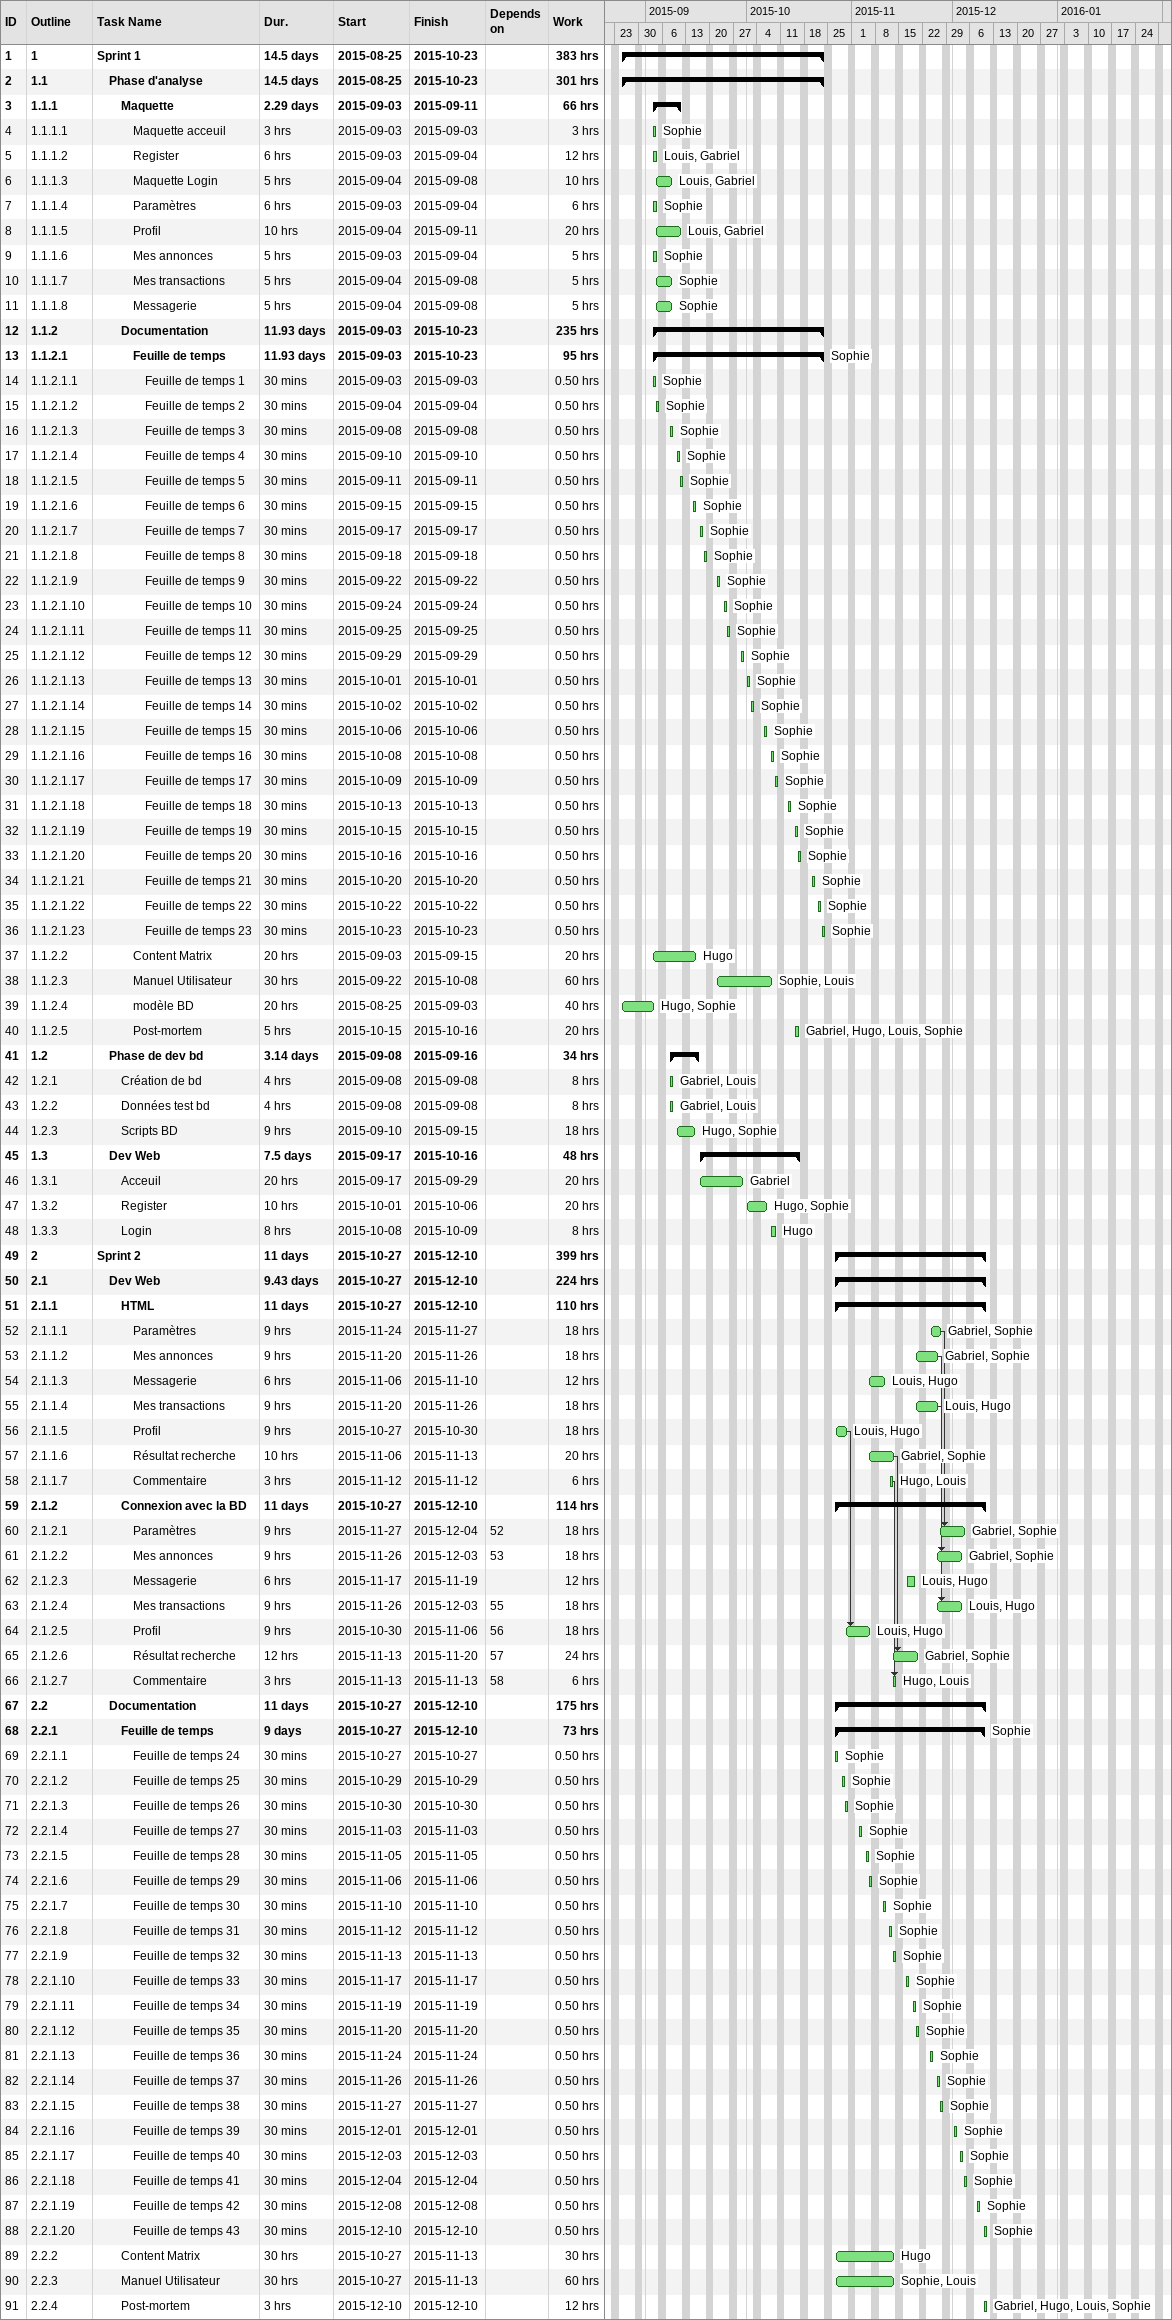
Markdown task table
| ID | WBS | Task | Duration | Start | Finish | Predecessors | Resources | Work (h) |
|---|---|---|---|---|---|---|---|---|
| 1 | 1 | **Sprint 1** | 14.5d | 2015-08-25 | 2015-10-23 |  |  | 383 |
| 2 | 1.1 | **Phase d'analyse** | 14.5d | 2015-08-25 | 2015-10-23 |  |  | 301 |
| 3 | 1.1.1 | **Maquette** | 2.29d | 2015-09-03 | 2015-09-11 |  |  | 66 |
| 4 | 1.1.1.1 | Maquette acceuil | 3h | 2015-09-03 | 2015-09-03 |  | Sophie | 3 |
| 5 | 1.1.1.2 | Register | 6h | 2015-09-03 | 2015-09-04 |  | Louis, Gabriel | 12 |
| 6 | 1.1.1.3 | Maquette Login | 5h | 2015-09-04 | 2015-09-08 |  | Louis, Gabriel | 10 |
| 7 | 1.1.1.4 | Paramètres | 6h | 2015-09-03 | 2015-09-04 |  | Sophie | 6 |
| 8 | 1.1.1.5 | Profil | 10h | 2015-09-04 | 2015-09-11 |  | Louis, Gabriel | 20 |
| 9 | 1.1.1.6 | Mes annonces | 5h | 2015-09-03 | 2015-09-04 |  | Sophie | 5 |
| 10 | 1.1.1.7 | Mes transactions | 5h | 2015-09-04 | 2015-09-08 |  | Sophie | 5 |
| 11 | 1.1.1.8 | Messagerie | 5h | 2015-09-04 | 2015-09-08 |  | Sophie | 5 |
| 12 | 1.1.2 | **Documentation** | 11.93d | 2015-09-03 | 2015-10-23 |  |  | 235 |
| 13 | 1.1.2.1 | **Feuille de temps** | 11.93d | 2015-09-03 | 2015-10-23 |  | Sophie | 95 |
| 14 | 1.1.2.1.1 | Feuille de temps 1 | 30min | 2015-09-03 | 2015-09-03 |  | Sophie | 0.50 |
| 15 | 1.1.2.1.2 | Feuille de temps 2 | 30min | 2015-09-04 | 2015-09-04 |  | Sophie | 0.50 |
| 16 | 1.1.2.1.3 | Feuille de temps 3 | 30min | 2015-09-08 | 2015-09-08 |  | Sophie | 0.50 |
| 17 | 1.1.2.1.4 | Feuille de temps 4 | 30min | 2015-09-10 | 2015-09-10 |  | Sophie | 0.50 |
| 18 | 1.1.2.1.5 | Feuille de temps 5 | 30min | 2015-09-11 | 2015-09-11 |  | Sophie | 0.50 |
| 19 | 1.1.2.1.6 | Feuille de temps 6 | 30min | 2015-09-15 | 2015-09-15 |  | Sophie | 0.50 |
| 20 | 1.1.2.1.7 | Feuille de temps 7 | 30min | 2015-09-17 | 2015-09-17 |  | Sophie | 0.50 |
| 21 | 1.1.2.1.8 | Feuille de temps 8 | 30min | 2015-09-18 | 2015-09-18 |  | Sophie | 0.50 |
| 22 | 1.1.2.1.9 | Feuille de temps 9 | 30min | 2015-09-22 | 2015-09-22 |  | Sophie | 0.50 |
| 23 | 1.1.2.1.10 | Feuille de temps 10 | 30min | 2015-09-24 | 2015-09-24 |  | Sophie | 0.50 |
| 24 | 1.1.2.1.11 | Feuille de temps 11 | 30min | 2015-09-25 | 2015-09-25 |  | Sophie | 0.50 |
| 25 | 1.1.2.1.12 | Feuille de temps 12 | 30min | 2015-09-29 | 2015-09-29 |  | Sophie | 0.50 |
| 26 | 1.1.2.1.13 | Feuille de temps 13 | 30min | 2015-10-01 | 2015-10-01 |  | Sophie | 0.50 |
| 27 | 1.1.2.1.14 | Feuille de temps 14 | 30min | 2015-10-02 | 2015-10-02 |  | Sophie | 0.50 |
| 28 | 1.1.2.1.15 | Feuille de temps 15 | 30min | 2015-10-06 | 2015-10-06 |  | Sophie | 0.50 |
| 29 | 1.1.2.1.16 | Feuille de temps 16 | 30min | 2015-10-08 | 2015-10-08 |  | Sophie | 0.50 |
| 30 | 1.1.2.1.17 | Feuille de temps 17 | 30min | 2015-10-09 | 2015-10-09 |  | Sophie | 0.50 |
| 31 | 1.1.2.1.18 | Feuille de temps 18 | 30min | 2015-10-13 | 2015-10-13 |  | Sophie | 0.50 |
| 32 | 1.1.2.1.19 | Feuille de temps 19 | 30min | 2015-10-15 | 2015-10-15 |  | Sophie | 0.50 |
| 33 | 1.1.2.1.20 | Feuille de temps 20 | 30min | 2015-10-16 | 2015-10-16 |  | Sophie | 0.50 |
| 34 | 1.1.2.1.21 | Feuille de temps 21 | 30min | 2015-10-20 | 2015-10-20 |  | Sophie | 0.50 |
| 35 | 1.1.2.1.22 | Feuille de temps 22 | 30min | 2015-10-22 | 2015-10-22 |  | Sophie | 0.50 |
| 36 | 1.1.2.1.23 | Feuille de temps 23 | 30min | 2015-10-23 | 2015-10-23 |  | Sophie | 0.50 |
| 37 | 1.1.2.2 | Content Matrix | 20h | 2015-09-03 | 2015-09-15 |  | Hugo | 20 |
| 38 | 1.1.2.3 | Manuel Utilisateur | 30h | 2015-09-22 | 2015-10-08 |  | Sophie, Louis | 60 |
| 39 | 1.1.2.4 | modèle BD | 20h | 2015-08-25 | 2015-09-03 |  | Hugo, Sophie | 40 |
| 40 | 1.1.2.5 | Post-mortem | 5h | 2015-10-15 | 2015-10-16 |  | Gabriel, Hugo, Louis, Sophie | 20 |
| 41 | 1.2 | **Phase de dev bd** | 3.14d | 2015-09-08 | 2015-09-16 |  |  | 34 |
| 42 | 1.2.1 | Création de bd | 4h | 2015-09-08 | 2015-09-08 |  | Gabriel, Louis | 8 |
| 43 | 1.2.2 | Données test bd | 4h | 2015-09-08 | 2015-09-08 |  | Gabriel, Louis | 8 |
| 44 | 1.2.3 | Scripts BD | 9h | 2015-09-10 | 2015-09-15 |  | Hugo, Sophie | 18 |
| 45 | 1.3 | **Dev Web** | 7.5d | 2015-09-17 | 2015-10-16 |  |  | 48 |
| 46 | 1.3.1 | Acceuil | 20h | 2015-09-17 | 2015-09-29 |  | Gabriel | 20 |
| 47 | 1.3.2 | Register | 10h | 2015-10-01 | 2015-10-06 |  | Hugo, Sophie | 20 |
| 48 | 1.3.3 | Login | 8h | 2015-10-08 | 2015-10-09 |  | Hugo | 8 |
| 49 | 2 | **Sprint 2** | 11d | 2015-10-27 | 2015-12-10 |  |  | 399 |
| 50 | 2.1 | **Dev Web** | 9.43d | 2015-10-27 | 2015-12-10 |  |  | 224 |
| 51 | 2.1.1 | **HTML** | 11d | 2015-10-27 | 2015-12-10 |  |  | 110 |
| 52 | 2.1.1.1 | Paramètres | 9h | 2015-11-24 | 2015-11-27 |  | Gabriel, Sophie | 18 |
| 53 | 2.1.1.2 | Mes annonces | 9h | 2015-11-20 | 2015-11-26 |  | Gabriel, Sophie | 18 |
| 54 | 2.1.1.3 | Messagerie | 6h | 2015-11-06 | 2015-11-10 |  | Louis, Hugo | 12 |
| 55 | 2.1.1.4 | Mes transactions | 9h | 2015-11-20 | 2015-11-26 |  | Louis, Hugo | 18 |
| 56 | 2.1.1.5 | Profil | 9h | 2015-10-27 | 2015-10-30 |  | Louis, Hugo | 18 |
| 57 | 2.1.1.6 | Résultat recherche | 10h | 2015-11-06 | 2015-11-13 |  | Gabriel, Sophie | 20 |
| 58 | 2.1.1.7 | Commentaire | 3h | 2015-11-12 | 2015-11-12 |  | Hugo, Louis | 6 |
| 59 | 2.1.2 | **Connexion avec la BD** | 11d | 2015-10-27 | 2015-12-10 |  |  | 114 |
| 60 | 2.1.2.1 | Paramètres | 9h | 2015-11-27 | 2015-12-04 | 52 | Gabriel, Sophie | 18 |
| 61 | 2.1.2.2 | Mes annonces | 9h | 2015-11-26 | 2015-12-03 | 53 | Gabriel, Sophie | 18 |
| 62 | 2.1.2.3 | Messagerie | 6h | 2015-11-17 | 2015-11-19 |  | Louis, Hugo | 12 |
| 63 | 2.1.2.4 | Mes transactions | 9h | 2015-11-26 | 2015-12-03 | 55 | Louis, Hugo | 18 |
| 64 | 2.1.2.5 | Profil | 9h | 2015-10-30 | 2015-11-06 | 56 | Louis, Hugo | 18 |
| 65 | 2.1.2.6 | Résultat recherche | 12h | 2015-11-13 | 2015-11-20 | 57 | Gabriel, Sophie | 24 |
| 66 | 2.1.2.7 | Commentaire | 3h | 2015-11-13 | 2015-11-13 | 58 | Hugo, Louis | 6 |
| 67 | 2.2 | **Documentation** | 11d | 2015-10-27 | 2015-12-10 |  |  | 175 |
| 68 | 2.2.1 | **Feuille de temps** | 9d | 2015-10-27 | 2015-12-10 |  | Sophie | 73 |
| 69 | 2.2.1.1 | Feuille de temps 24 | 30min | 2015-10-27 | 2015-10-27 |  | Sophie | 0.50 |
| 70 | 2.2.1.2 | Feuille de temps 25 | 30min | 2015-10-29 | 2015-10-29 |  | Sophie | 0.50 |
| 71 | 2.2.1.3 | Feuille de temps 26 | 30min | 2015-10-30 | 2015-10-30 |  | Sophie | 0.50 |
| 72 | 2.2.1.4 | Feuille de temps 27 | 30min | 2015-11-03 | 2015-11-03 |  | Sophie | 0.50 |
| 73 | 2.2.1.5 | Feuille de temps 28 | 30min | 2015-11-05 | 2015-11-05 |  | Sophie | 0.50 |
| 74 | 2.2.1.6 | Feuille de temps 29 | 30min | 2015-11-06 | 2015-11-06 |  | Sophie | 0.50 |
| 75 | 2.2.1.7 | Feuille de temps 30 | 30min | 2015-11-10 | 2015-11-10 |  | Sophie | 0.50 |
| 76 | 2.2.1.8 | Feuille de temps 31 | 30min | 2015-11-12 | 2015-11-12 |  | Sophie | 0.50 |
| 77 | 2.2.1.9 | Feuille de temps 32 | 30min | 2015-11-13 | 2015-11-13 |  | Sophie | 0.50 |
| 78 | 2.2.1.10 | Feuille de temps 33 | 30min | 2015-11-17 | 2015-11-17 |  | Sophie | 0.50 |
| 79 | 2.2.1.11 | Feuille de temps 34 | 30min | 2015-11-19 | 2015-11-19 |  | Sophie | 0.50 |
| 80 | 2.2.1.12 | Feuille de temps 35 | 30min | 2015-11-20 | 2015-11-20 |  | Sophie | 0.50 |
| 81 | 2.2.1.13 | Feuille de temps 36 | 30min | 2015-11-24 | 2015-11-24 |  | Sophie | 0.50 |
| 82 | 2.2.1.14 | Feuille de temps 37 | 30min | 2015-11-26 | 2015-11-26 |  | Sophie | 0.50 |
| 83 | 2.2.1.15 | Feuille de temps 38 | 30min | 2015-11-27 | 2015-11-27 |  | Sophie | 0.50 |
| 84 | 2.2.1.16 | Feuille de temps 39 | 30min | 2015-12-01 | 2015-12-01 |  | Sophie | 0.50 |
| 85 | 2.2.1.17 | Feuille de temps 40 | 30min | 2015-12-03 | 2015-12-03 |  | Sophie | 0.50 |
| 86 | 2.2.1.18 | Feuille de temps 41 | 30min | 2015-12-04 | 2015-12-04 |  | Sophie | 0.50 |
| 87 | 2.2.1.19 | Feuille de temps 42 | 30min | 2015-12-08 | 2015-12-08 |  | Sophie | 0.50 |
| 88 | 2.2.1.20 | Feuille de temps 43 | 30min | 2015-12-10 | 2015-12-10 |  | Sophie | 0.50 |
| 89 | 2.2.2 | Content Matrix | 30h | 2015-10-27 | 2015-11-13 |  | Hugo | 30 |
| 90 | 2.2.3 | Manuel Utilisateur | 30h | 2015-10-27 | 2015-11-13 |  | Sophie, Louis | 60 |
| 91 | 2.2.4 | Post-mortem | 3h | 2015-12-10 | 2015-12-10 |  | Gabriel, Hugo, Louis, Sophie | 12 |
